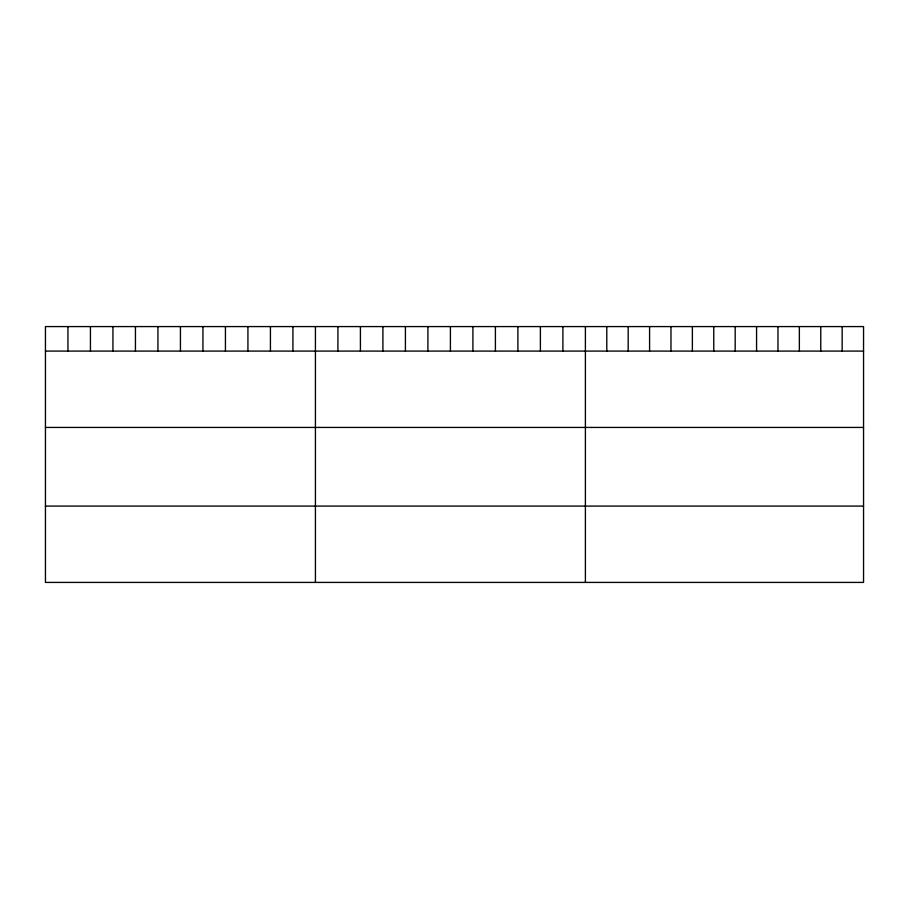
<?xml version="1.0" encoding="UTF-8"?>
<svg xmlns="http://www.w3.org/2000/svg" width="909" height="909" viewBox="0 0 909 909"><rect width="100%" height="100%" fill="white"/><g stroke="black" fill="none" stroke-linecap="round" stroke-linejoin="round"><path stroke-width="1.36" d="M863.55 351.09L863.55 582.419L45.45 582.419L45.45 326.581L863.55 326.581L863.55 351.09L45.45 351.09M45.45 427.435L863.55 427.435M45.45 506.086L863.55 506.086M842.154 326.581L842.154 351.09M820.759 326.581L820.759 351.09M799.363 326.581L799.363 351.09M777.968 326.581L777.968 351.09M756.572 326.581L756.572 351.09M735.176 326.581L735.176 351.09M713.77 326.581L713.77 351.09M692.374 326.581L692.374 351.09M670.978 326.581L670.978 351.09M649.583 326.581L649.583 351.09M628.187 326.581L628.187 351.09M606.792 326.581L606.792 351.09M585.396 326.581L585.396 582.419M562.898 326.581L562.898 351.09M540.4 326.581L540.4 351.09M517.903 326.581L517.903 351.09M495.405 326.581L495.405 351.09M472.907 326.581L472.907 351.09M450.409 326.581L450.409 351.09M427.912 326.581L427.912 351.09M405.414 326.581L405.414 351.09M382.916 326.581L382.916 351.09M360.418 326.581L360.418 351.09M337.921 326.581L337.921 351.09M315.423 326.581L315.423 582.419M292.925 326.581L292.925 351.09M270.428 326.581L270.428 351.09M247.93 326.581L247.93 351.09M225.432 326.581L225.432 351.09M202.934 326.581L202.934 351.09M180.437 326.581L180.437 351.09M157.939 326.581L157.939 351.09M135.441 326.581L135.441 351.09M112.943 326.581L112.943 351.09M90.445 326.581L90.445 351.09M67.948 326.581L67.948 351.09"/></g></svg>
